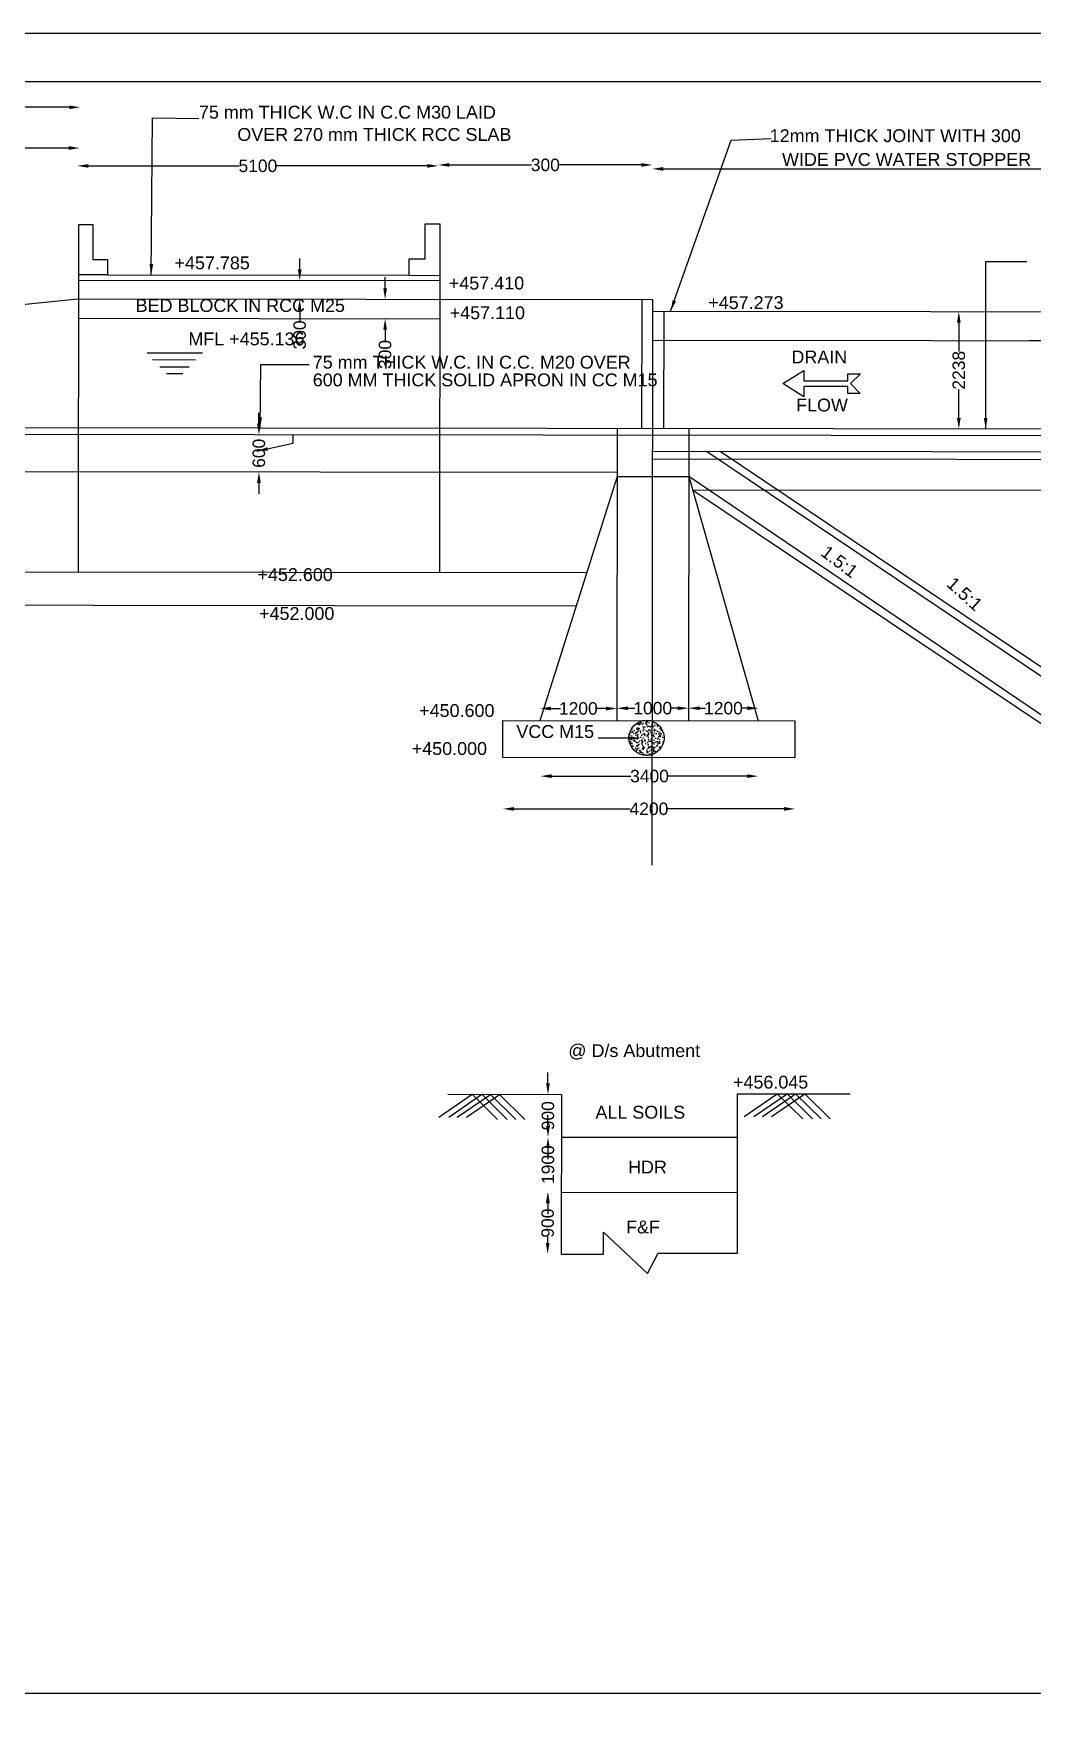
# Model space of a CAD drawing. Header units: millimetres. Extents: x 2131494 to 2227724, y 45602859 to 45663843.
# Drawn here: x 2155381 to 2168997, y 45640999 to 45663843 of the extents above; entities that cross this region are included whole.
import ezdxf

# ---------------------------------------------------------------- set-up
doc = ezdxf.new("R2010")
doc.units = ezdxf.units.MM
doc.header["$MEASUREMENT"] = 0
doc.header["$PDMODE"] = 32
doc.header["$PDSIZE"] = 300
doc.layers.add('DIMENSIONS', color=7, linetype='Continuous')
doc.layers.add('DRAWING', color=2, linetype='Continuous')
doc.styles.get("Standard").update_dxf_attribs({"font": 'arial.ttf', "height": 170})
doc.dimstyles.get("Standard").update_dxf_attribs({"dimtxt": 150, "dimasz": 150, "dimexe": 0.18, "dimexo": 0.0625, "dimgap": 0.09, "dimtad": 0, "dimdec": 0, "dimzin": 0, "dimdsep": 46, "dimtxsty": 'Standard', "dimcen": 0.09, "dimse1": 1, "dimse2": 1, "dimadec": 0, "dimazin": 0, "dimtfac": 1, "dimtdec": 0, "dimtofl": 0, "dimtmove": 0, "dimatfit": 3, "dimfxl": 1, "dimtolj": 1, "dimtzin": 0, "dimarcsym": 0})

# ---------------------------------------------------------------- blocks, each defined once
blk = doc.blocks.new('*D55')
at = {"layer": 'Defpoints', "color": 0, "transparency": 16777216}
for p in [(2158454, 45658377), (2158453, 45657872), (2158453, 45657872)]:
    blk.add_point(p, dxfattribs=at)
at = {"layer": 'DIMENSIONS', "color": 0, "lineweight": -2, "transparency": 16777216}
for p, q in [((2158453, 45658527), (2158453, 45658677)), ((2158453, 45657722), (2158453, 45657572))]:
    blk.add_line(p, q, dxfattribs=at)
at = {"layer": 'DIMENSIONS', "color": 0, "transparency": 16777216}
for points in [[(2158428, 45658527), (2158478, 45658527), (2158453, 45658377)], [(2158428, 45657722), (2158478, 45657722), (2158453, 45657872)]]:
    blk.add_solid(points, dxfattribs=at)
at = {"layer": 'DIMENSIONS', "color": 0, "transparency": 16777216, "insert": (2158453, 45658125), "char_height": 170, "attachment_point": 5, "rotation": 90}
blk.add_mtext('\\A1;600', dxfattribs=at)
blk = doc.blocks.new('*D56')
at = {"layer": 'Defpoints', "color": 0, "transparency": 16777216}
for p in [(2159009, 45660480), (2159009, 45660224), (2159009, 45660224)]:
    blk.add_point(p, dxfattribs=at)
at = {"layer": 'DIMENSIONS', "color": 0, "lineweight": -2, "transparency": 16777216}
for p, q in [((2159009, 45660630), (2159009, 45660780)), ((2159009, 45660074), (2159009, 45659924))]:
    blk.add_line(p, q, dxfattribs=at)
at = {"layer": 'DIMENSIONS', "color": 0, "transparency": 16777216}
for points in [[(2158984, 45660630), (2159034, 45660630), (2159009, 45660480)], [(2158984, 45660074), (2159034, 45660074), (2159009, 45660224)]]:
    blk.add_solid(points, dxfattribs=at)
at = {"layer": 'DIMENSIONS', "color": 0, "transparency": 16777216, "insert": (2159009, 45659737), "char_height": 170, "attachment_point": 5, "rotation": 90}
blk.add_mtext('\\A1;300', dxfattribs=at)
blk = doc.blocks.new('*D57')
at = {"layer": 'Defpoints', "color": 0, "transparency": 16777216}
for p in [(2160173, 45660223), (2160173, 45659959), (2160173, 45659959)]:
    blk.add_point(p, dxfattribs=at)
at = {"layer": 'DIMENSIONS', "color": 0, "lineweight": -2, "transparency": 16777216}
for p, q in [((2160173, 45660373), (2160173, 45660523)), ((2160173, 45659809), (2160173, 45659659))]:
    blk.add_line(p, q, dxfattribs=at)
at = {"layer": 'DIMENSIONS', "color": 0, "transparency": 16777216}
for points in [[(2160148, 45660373), (2160198, 45660373), (2160173, 45660223)], [(2160148, 45659809), (2160198, 45659809), (2160173, 45659959)]]:
    blk.add_solid(points, dxfattribs=at)
at = {"layer": 'DIMENSIONS', "color": 0, "transparency": 16777216, "insert": (2160173, 45659471), "char_height": 170, "attachment_point": 5, "rotation": 90}
blk.add_mtext('\\A1;300', dxfattribs=at)
blk = doc.blocks.new('*D58')
at = {"layer": 'Defpoints', "color": 0, "transparency": 16777216}
for p in [(2167993, 45660056), (2168005, 45660056), (2168003, 45658456)]:
    blk.add_point(p, dxfattribs=at)
at = {"layer": 'DIMENSIONS', "color": 0, "lineweight": -2, "transparency": 16777216}
for p, q in [((2167993, 45659906), (2167993, 45659512)), ((2167993, 45658606), (2167993, 45659000))]:
    blk.add_line(p, q, dxfattribs=at)
at = {"layer": 'DIMENSIONS', "color": 0, "transparency": 16777216}
for points in [[(2167968, 45659906), (2168018, 45659906), (2167993, 45660056)], [(2167968, 45658606), (2168018, 45658606), (2167993, 45658456)]]:
    blk.add_solid(points, dxfattribs=at)
at = {"layer": 'DIMENSIONS', "color": 0, "transparency": 16777216, "insert": (2167993, 45659256), "char_height": 170, "attachment_point": 5, "rotation": 90}
blk.add_mtext('\\A1;2238', dxfattribs=at)
blk = doc.blocks.new('*D59')
at = {"layer": 'Defpoints', "color": 0, "transparency": 16777216}
for p in [(2162283, 45654648), (2162283, 45654483), (2163332, 45654481)]:
    blk.add_point(p, dxfattribs=at)
at = {"layer": 'DIMENSIONS', "color": 0, "lineweight": -2, "transparency": 16777216}
for p, q in [((2162433, 45654648), (2162562, 45654648)), ((2163182, 45654648), (2163053, 45654648))]:
    blk.add_line(p, q, dxfattribs=at)
at = {"layer": 'DIMENSIONS', "color": 0, "transparency": 16777216}
for points in [[(2162433, 45654673), (2162433, 45654623), (2162283, 45654648)], [(2163182, 45654673), (2163182, 45654623), (2163332, 45654648)]]:
    blk.add_solid(points, dxfattribs=at)
at = {"layer": 'DIMENSIONS', "color": 0, "transparency": 16777216, "insert": (2162807, 45654648), "char_height": 170, "attachment_point": 5}
blk.add_mtext('\\A1;1200', dxfattribs=at)
blk = doc.blocks.new('*D60')
at = {"layer": 'Defpoints', "color": 0, "transparency": 16777216}
for p in [(2164310, 45654652), (2163332, 45654481), (2164310, 45654480)]:
    blk.add_point(p, dxfattribs=at)
at = {"layer": 'DIMENSIONS', "color": 0, "lineweight": -2, "transparency": 16777216}
for p, q in [((2163482, 45654652), (2163576, 45654652)), ((2164160, 45654652), (2164067, 45654652))]:
    blk.add_line(p, q, dxfattribs=at)
at = {"layer": 'DIMENSIONS', "color": 0, "transparency": 16777216}
for points in [[(2163482, 45654677), (2163482, 45654627), (2163332, 45654652)], [(2164160, 45654677), (2164160, 45654627), (2164310, 45654652)]]:
    blk.add_solid(points, dxfattribs=at)
at = {"layer": 'DIMENSIONS', "color": 0, "transparency": 16777216, "insert": (2163821, 45654652), "char_height": 170, "attachment_point": 5}
blk.add_mtext('\\A1;1000', dxfattribs=at)
blk = doc.blocks.new('*D61')
at = {"layer": 'Defpoints', "color": 0, "transparency": 16777216}
for p in [(2165260, 45654652), (2164310, 45654480), (2165260, 45654479)]:
    blk.add_point(p, dxfattribs=at)
at = {"layer": 'DIMENSIONS', "color": 0, "lineweight": -2, "transparency": 16777216}
for p, q in [((2164460, 45654652), (2164539, 45654652)), ((2165110, 45654652), (2165031, 45654652))]:
    blk.add_line(p, q, dxfattribs=at)
at = {"layer": 'DIMENSIONS', "color": 0, "transparency": 16777216}
for points in [[(2164460, 45654677), (2164460, 45654627), (2164310, 45654652)], [(2165110, 45654677), (2165110, 45654627), (2165260, 45654652)]]:
    blk.add_solid(points, dxfattribs=at)
at = {"layer": 'DIMENSIONS', "color": 0, "transparency": 16777216, "insert": (2164785, 45654652), "char_height": 170, "attachment_point": 5}
blk.add_mtext('\\A1;1200', dxfattribs=at)
blk = doc.blocks.new('*D62')
at = {"layer": 'Defpoints', "color": 0, "transparency": 16777216}
for p in [(2162293, 45654479), (2165260, 45654479), (2162293, 45653727)]:
    blk.add_point(p, dxfattribs=at)
at = {"layer": 'DIMENSIONS', "color": 0, "lineweight": -2, "transparency": 16777216}
for p, q in [((2162443, 45653727), (2163523, 45653727)), ((2165110, 45653727), (2164030, 45653727))]:
    blk.add_line(p, q, dxfattribs=at)
at = {"layer": 'DIMENSIONS', "color": 0, "transparency": 16777216}
for points in [[(2162443, 45653752), (2162443, 45653702), (2162293, 45653727)], [(2165110, 45653752), (2165110, 45653702), (2165260, 45653727)]]:
    blk.add_solid(points, dxfattribs=at)
at = {"layer": 'DIMENSIONS', "color": 0, "transparency": 16777216, "insert": (2163777, 45653727), "char_height": 170, "attachment_point": 5}
blk.add_mtext('\\A1;3400', dxfattribs=at)
blk = doc.blocks.new('*D63')
at = {"layer": 'Defpoints', "color": 0, "transparency": 16777216}
for p in [(2161779, 45653981), (2165759, 45653976), (2161779, 45653281)]:
    blk.add_point(p, dxfattribs=at)
at = {"layer": 'DIMENSIONS', "color": 0, "lineweight": -2, "transparency": 16777216}
for p, q in [((2161929, 45653281), (2163512, 45653281)), ((2165609, 45653281), (2164026, 45653281))]:
    blk.add_line(p, q, dxfattribs=at)
at = {"layer": 'DIMENSIONS', "color": 0, "transparency": 16777216}
for points in [[(2161929, 45653306), (2161929, 45653256), (2161779, 45653281)], [(2165609, 45653306), (2165609, 45653256), (2165759, 45653281)]]:
    blk.add_solid(points, dxfattribs=at)
at = {"layer": 'DIMENSIONS', "color": 0, "transparency": 16777216, "insert": (2163769, 45653281), "char_height": 170, "attachment_point": 5}
blk.add_mtext('\\A1;4200', dxfattribs=at)
blk = doc.blocks.new('*D84')
at = {"layer": 'Defpoints', "color": 0, "transparency": 16777216}
for p in [(2163816, 45662012), (2163816, 45661999), (2186704, 45661924)]:
    blk.add_point(p, dxfattribs=at)
at = {"layer": 'DIMENSIONS', "color": 0, "lineweight": -2, "transparency": 16777216}
for p, q in [((2163966, 45661999), (2174939, 45661999)), ((2186554, 45661999), (2175581, 45661999))]:
    blk.add_line(p, q, dxfattribs=at)
at = {"layer": 'DIMENSIONS', "color": 0, "transparency": 16777216}
for points in [[(2163966, 45662024), (2163966, 45661974), (2163816, 45661999)], [(2186554, 45662024), (2186554, 45661974), (2186704, 45661999)]]:
    blk.add_solid(points, dxfattribs=at)
at = {"layer": 'DIMENSIONS', "color": 0, "transparency": 16777216, "insert": (2175260, 45661999), "char_height": 170, "attachment_point": 5}
blk.add_mtext('\\A1;22200', dxfattribs=at)
blk = doc.blocks.new('*D85')
at = {"layer": 'Defpoints', "color": 0, "transparency": 16777216}
for p in [(2160898, 45662053), (2160898, 45662040), (2163816, 45661999)]:
    blk.add_point(p, dxfattribs=at)
at = {"layer": 'DIMENSIONS', "color": 0, "lineweight": -2, "transparency": 16777216}
for p, q in [((2161048, 45662053), (2162169, 45662053)), ((2163666, 45662053), (2162545, 45662053))]:
    blk.add_line(p, q, dxfattribs=at)
at = {"layer": 'DIMENSIONS', "color": 0, "transparency": 16777216}
for points in [[(2161048, 45662078), (2161048, 45662028), (2160898, 45662053)], [(2163666, 45662078), (2163666, 45662028), (2163816, 45662053)]]:
    blk.add_solid(points, dxfattribs=at)
at = {"layer": 'DIMENSIONS', "color": 0, "transparency": 16777216, "insert": (2162357, 45662053), "char_height": 170, "attachment_point": 5}
blk.add_mtext('\\A1;300', dxfattribs=at)
blk = doc.blocks.new('*D86')
at = {"layer": 'Defpoints', "color": 0, "transparency": 16777216}
for p in [(2155980, 45662040), (2155980, 45661961), (2160898, 45662040)]:
    blk.add_point(p, dxfattribs=at)
at = {"layer": 'DIMENSIONS', "color": 0, "lineweight": -2, "transparency": 16777216}
for p, q in [((2156130, 45662040), (2158186, 45662040)), ((2160748, 45662040), (2158693, 45662040))]:
    blk.add_line(p, q, dxfattribs=at)
at = {"layer": 'DIMENSIONS', "color": 0, "transparency": 16777216}
for points in [[(2156130, 45662065), (2156130, 45662015), (2155980, 45662040)], [(2160748, 45662065), (2160748, 45662015), (2160898, 45662040)]]:
    blk.add_solid(points, dxfattribs=at)
at = {"layer": 'DIMENSIONS', "color": 0, "transparency": 16777216, "insert": (2158439, 45662040), "char_height": 170, "attachment_point": 5}
blk.add_mtext('\\A1;5100', dxfattribs=at)
blk = doc.blocks.new('*D87')
at = {"layer": 'Defpoints', "color": 0, "transparency": 16777216}
for p in [(2151664, 45662325), (2151664, 45662283), (2156012, 45662292)]:
    blk.add_point(p, dxfattribs=at)
at = {"layer": 'DIMENSIONS', "color": 0, "lineweight": -2, "transparency": 16777216}
for p, q in [((2151814, 45662283), (2153581, 45662283)), ((2155862, 45662283), (2154095, 45662283))]:
    blk.add_line(p, q, dxfattribs=at)
at = {"layer": 'DIMENSIONS', "color": 0, "transparency": 16777216}
for points in [[(2151814, 45662308), (2151814, 45662258), (2151664, 45662283)], [(2155862, 45662308), (2155862, 45662258), (2156012, 45662283)]]:
    blk.add_solid(points, dxfattribs=at)
at = {"layer": 'DIMENSIONS', "color": 0, "transparency": 16777216, "insert": (2153838, 45662283), "char_height": 170, "attachment_point": 5}
blk.add_mtext('\\A1;4500', dxfattribs=at)
blk = doc.blocks.new('*D88')
at = {"layer": 'Defpoints', "color": 0, "transparency": 16777216}
for p in [(2146610, 45662840), (2156018, 45662855), (2156018, 45662838)]:
    blk.add_point(p, dxfattribs=at)
at = {"layer": 'DIMENSIONS', "color": 0, "lineweight": -2, "transparency": 16777216}
for p, q in [((2146760, 45662838), (2151002, 45662838)), ((2155868, 45662838), (2151625, 45662838))]:
    blk.add_line(p, q, dxfattribs=at)
at = {"layer": 'DIMENSIONS', "color": 0, "transparency": 16777216}
for points in [[(2146760, 45662863), (2146760, 45662813), (2146610, 45662838)], [(2155868, 45662863), (2155868, 45662813), (2156018, 45662838)]]:
    blk.add_solid(points, dxfattribs=at)
at = {"layer": 'DIMENSIONS', "color": 0, "transparency": 16777216, "insert": (2151314, 45662838), "char_height": 170, "attachment_point": 5}
blk.add_mtext('\\A1;10500', dxfattribs=at)
blk = doc.blocks.new('*D92')
at = {"layer": 'Defpoints', "color": 0, "transparency": 16777216}
for p in [(2162574, 45648059), (2162389, 45647217), (2162573, 45647217)]:
    blk.add_point(p, dxfattribs=at)
at = {"layer": 'DIMENSIONS', "color": 0, "lineweight": -2, "transparency": 16777216}
for p, q in [((2162389, 45647909), (2162389, 45647826)), ((2162389, 45647367), (2162389, 45647450))]:
    blk.add_line(p, q, dxfattribs=at)
at = {"layer": 'DIMENSIONS', "color": 0, "transparency": 16777216}
for points in [[(2162364, 45647909), (2162414, 45647909), (2162389, 45648059)], [(2162364, 45647367), (2162414, 45647367), (2162389, 45647217)]]:
    blk.add_solid(points, dxfattribs=at)
at = {"layer": 'DIMENSIONS', "color": 0, "transparency": 16777216, "insert": (2162389, 45647638), "char_height": 170, "attachment_point": 5, "rotation": 90}
blk.add_mtext('\\A1;900', dxfattribs=at)
blk = doc.blocks.new('*D93')
at = {"layer": 'Defpoints', "color": 0, "transparency": 16777216}
for p in [(2162575, 45648810), (2162393, 45648059), (2162574, 45648059)]:
    blk.add_point(p, dxfattribs=at)
at = {"layer": 'DIMENSIONS', "color": 0, "lineweight": -2, "transparency": 16777216}
for p, q in [((2162393, 45648960), (2162393, 45649110)), ((2162393, 45647909), (2162393, 45647759))]:
    blk.add_line(p, q, dxfattribs=at)
at = {"layer": 'DIMENSIONS', "color": 0, "transparency": 16777216}
for points in [[(2162368, 45648960), (2162418, 45648960), (2162393, 45648810)], [(2162368, 45647909), (2162418, 45647909), (2162393, 45648059)]]:
    blk.add_solid(points, dxfattribs=at)
at = {"layer": 'DIMENSIONS', "color": 0, "transparency": 16777216, "insert": (2162393, 45648435), "char_height": 170, "attachment_point": 5, "rotation": 90}
blk.add_mtext('\\A1;1900', dxfattribs=at)
blk = doc.blocks.new('*D94')
at = {"layer": 'Defpoints', "color": 0, "transparency": 16777216}
for p in [(2162575, 45649391), (2162393, 45648810), (2162575, 45648810)]:
    blk.add_point(p, dxfattribs=at)
at = {"layer": 'DIMENSIONS', "color": 0, "lineweight": -2, "transparency": 16777216}
for p, q in [((2162393, 45649541), (2162393, 45649691)), ((2162393, 45648660), (2162393, 45648510))]:
    blk.add_line(p, q, dxfattribs=at)
at = {"layer": 'DIMENSIONS', "color": 0, "transparency": 16777216}
for points in [[(2162368, 45649541), (2162418, 45649541), (2162393, 45649391)], [(2162368, 45648660), (2162418, 45648660), (2162393, 45648810)]]:
    blk.add_solid(points, dxfattribs=at)
at = {"layer": 'DIMENSIONS', "color": 0, "transparency": 16777216, "insert": (2162393, 45649101), "char_height": 170, "attachment_point": 5, "rotation": 90}
blk.add_mtext('\\A1;900', dxfattribs=at)

msp = doc.modelspace()

# ---------------------------------------------------------------- hatches: boundary and pattern name
at = {"layer": 'DIMENSIONS'}
h = msp.add_hatch(dxfattribs=at)
h.set_pattern_fill('AR-CONC', color=0, scale=15)
h.set_pattern_definition([(50, (0, 0), (107.58902739, -9.41282025), [11.25, -123.75]), (355, (0, 0), (-20.81270004, 112.82882006), [9, -99]), (100.45144446, (8.97, -0.78), (86.776327, 103.41599865), [9.5610288, -105.1713168]), (46.1842, (0, 30), (160.0861996, -24.8278921), [16.875, -185.625]), (96.6356355, (13.34, 27.93), (140.19929185, 146.1177901), [14.3415513, -157.757064]), (351.184164, (0, 30), (140.19929176, 146.11779004), [13.5, -148.50000015]), (21, (15, 22.5), (89.53605782, -60.3928336), [11.25, -123.75]), (326, (15, 22.5), (36.4972998, 108.77250676), [9, -99]), (71.45144474, (22.46, 17.47), (126.0333565, 48.37967292), [9.5610285, -105.1713168]), (37.5, (0, 0), (1.823978298, 49.934078075), [0, -97.8, 0, -100.5, 0, -99.375]), (7.5, (0, 0), (39.460430616, 59.16175678), [0, -57.3, 0, -95.55, 0, -37.875]), (327.5, (-33.45, 0), (80.073365426, -3.38323076), [0, -37.5, 0, -117, 0, -155.25]), (317.5, (-48.45, 0), (87.4779254, 15.01574735), [0, -48.75, 0, -77.7, 0, -110.25])])
h.paths.add_polyline_path([(2163974.9, 45654248.7, 0.3243406), (2163810.3, 45654475.9), (2163809.7, 45654021.5, 0.3249854)])
h.paths.add_polyline_path([(2163810.3, 45654475.9, 0.0185829), (2163793.2, 45654480.8), (2163679.2, 45654480.9, 0.3456558), (2163497, 45654248.7, 0.5094506), (2163809.7, 45654021.5)])

# ---------------------------------------------------------------- linework, layer by layer
msp.add_lwpolyline([(2227717.2, 45663843), (2131494.1, 45663843), (2131494.1, 45603116.5), (2227717.2, 45603116.5)], close=True, dxfattribs=at)
at = {"layer": 'DIMENSIONS', "color": 0}
for points in [[(2155994.6, 45656508.5), (2156000.1, 45661240.4), (2156190, 45661240.2), (2156189.4, 45660765.5), (2156390, 45660765.2), (2156389.8, 45660554.1), (2155999.3, 45660554.5)], [(2156389.8, 45660554.1), (2160502.2, 45660549.3), (2160502.4, 45660775.3), (2160718.9, 45660775), (2160719.4, 45661251.8), (2160920, 45661251.5), (2160914.5, 45656502.7)], [(2160502.2, 45660549.3), (2160919.2, 45660548.8)], [(2146605.1, 45659794.1), (2151649, 45659788.2), (2155983.2, 45660227.6), (2163817, 45660218.5), (2163816.8, 45660061), (2186558.3, 45660034.5), (2186558.5, 45660257), (2191433.8, 45660251.3), (2197690.5, 45660382.1)], [(2155999.2, 45660483.4), (2160919.1, 45660477.7)], [(2163671.5, 45660218.7), (2163669.5, 45658460.9)], [(2163816.8, 45660061), (2163808, 45652513.5)], [(2163816.3, 45659666.2), (2186711.7, 45659639.5), (2186712.4, 45660256.8)], [(2163971.6, 45660060.8), (2163969.7, 45658460.5)], [(2155998.6, 45659963.6), (2160918.5, 45659957.8)], [(2197688.2, 45658421.2), (2138827.6, 45658489.9), (2140786.9, 45659800.9), (2146605.1, 45659794.1), (2146601.3, 45656519.4)], [(2168952.6, 45659660.3), (2169707.5, 45659659.4)], [(2156930.9, 45659494.6), (2157685.8, 45659493.7)], [(2157004.7, 45659400.8), (2157589.4, 45659400.1)], [(2157103.6, 45659301.8), (2157500.6, 45659301.4)], [(2157193.4, 45659210.6), (2157418.3, 45659210.3)], [(2165881.5, 45659250.5), (2165881.5, 45659114.2), (2166479.1, 45659114.2), (2166479.1, 45659205.5), (2166653.5, 45659205.5), (2166518.5, 45659077.6), (2166650.4, 45658938.4), (2166481.9, 45658938.4), (2166481.9, 45659034.1), (2165878.7, 45659034.1), (2165878.7, 45658895.5), (2165594.3, 45659075), (2165881.5, 45659250.5)], [(2163337, 45658461.3), (2163332.4, 45654481.3)], [(2164314.6, 45658460.1), (2164309.9, 45654480.1)], [(2197688.1, 45658331), (2146603.5, 45658390.6)], [(2163814.4, 45658049.7), (2196973.5, 45658011), (2197373, 45656499)], [(2163814.5, 45658152.7), (2186709.9, 45658126)], [(2164551.7, 45658151.8), (2170022.3, 45654478.7)], [(2170205.7, 45654478.5), (2164741.8, 45658151.6)], [(2146602.1, 45657253.5), (2146841.8, 45657253.2), (2147132.4, 45657885.5), (2163336.3, 45657866.6)], [(2163336.3, 45657809.1), (2162282.5, 45654482.5)], [(2163336.3, 45657809.1), (2164313.8, 45657807.9), (2165260.2, 45654479)], [(2186199.7, 45657770.9), (2181252.2, 45654465.6), (2169234.7, 45654479.6), (2164313.8, 45657807.9)], [(2164364.8, 45657628.4), (2169223.5, 45654370.4), (2181283.3, 45654356.3), (2186155.2, 45657616.8)], [(2164364.8, 45657628.4), (2186155.2, 45657616.8)], [(2162777.2, 45656044.2), (2146313.5, 45656063.4), (2146314.1, 45656519.8), (2162921.7, 45656500.4)], [(2160906.6, 45649080.8), (2161357.9, 45649392.7), (2161704.8, 45649049.1)], [(2161028.8, 45649393.1), (2162575.4, 45649391.3), (2162572.8, 45647216.6), (2163150.1, 45647216), (2163150.4, 45647513.7), (2163748.7, 45646953.1), (2163895.2, 45647229.3), (2164974.9, 45647228), (2164977.4, 45649401.4), (2166511, 45649399.6)], [(2161040.7, 45649080.6), (2161492, 45649392.6), (2161838.8, 45649048.9)], [(2161156.9, 45649080.5), (2161608.1, 45649392.4), (2161955, 45649048.8)], [(2161280.7, 45649080.3), (2161732, 45649392.3), (2162078.8, 45649048.6)], [(2165066.8, 45649088.8), (2165518.1, 45649400.8), (2165865, 45649057.1)], [(2165200.9, 45649088.7), (2165652.2, 45649400.6), (2165999, 45649057)], [(2165317.1, 45649088.5), (2165768.3, 45649400.5), (2166115.2, 45649056.8)], [(2165440.9, 45649088.4), (2165892.2, 45649400.3), (2166239, 45649056.7)], [(2162574.7, 45648810.1), (2164976.7, 45648807.3)], [(2162573.8, 45648059.3), (2164975.9, 45648056.5)]]:
    msp.add_lwpolyline(points, dxfattribs=at)
msp.add_lwpolyline([(2161779.9, 45654483.1), (2165759.2, 45654478.5), (2165758.6, 45653976.4), (2161779.3, 45653981)], close=True, dxfattribs=at)
msp.add_circle((2163735.9, 45654248.7), 239, dxfattribs=at)
at = {"layer": 'DRAWING', "color": 0}
msp.add_lwpolyline([(2210813.5, 45641230.7), (2132170.5, 45641230.7), (2132170.5, 45663189.2), (2210813.5, 45663189.2)], close=True, dxfattribs=at)

# ---------------------------------------------------------------- texts
at = {"layer": 'DIMENSIONS', "color": 0}
for s, p in [('75 mm THICK W.C IN C.C M30 LAID', (2157635.5, 45662684.3)), ('OVER 270 mm THICK RCC SLAB', (2158158.6, 45662380.9)), ('12mm THICK JOINT WITH 300 ', (2165415.3, 45662363.7)), ('WIDE PVC WATER STOPPER', (2165583.5, 45662040.3)), ('+457.785', (2157302.8, 45660631.2)), ('+457.410', (2161042.2, 45660356.2)), ('BED BLOCK IN RCC M25', (2156773.1, 45660050.9)), ('+457.110', (2161053.6, 45659952.2)), ('+457.273', (2164577.8, 45660090.2)), ('MFL +455.136', (2157491.7, 45659595.5)), ('75 mm THICK W.C. IN C.C. M20 OVER', (2159186.9, 45659278.3)), ('DRAIN', (2165711.2, 45659349.5)), ('600 MM THICK SOLID APRON IN CC M15 ', (2159186.9, 45659037.3)), ('FLOW', (2165774.9, 45658694.7)), ('+452.600', (2158433.8, 45656384.8)), ('+452.000', (2158455.3, 45655855.2)), ('+450.600', (2160637.5, 45654532.9)), ('VCC M15', (2161961.7, 45654247.1)), ('+450.000', (2160536.3, 45654015.3)), ('@ D/s Abutment', (2162670.2, 45649900.4)), ('+456.045', (2164914.4, 45649471.1)), ('ALL SOILS', (2163039.9, 45649061.1)), ('HDR', (2163484.7, 45648314.2)), ('F&F', (2163457.5, 45647498.3))]:
    msp.add_text(s, height=175, dxfattribs=at).set_placement(p)
for rotation, p in [(323.03835, (2166097.6, 45656743.2)), (318.01159, (2167812.7, 45656326))]:
    msp.add_text('1.5:1', height=175, rotation=rotation, dxfattribs=at).set_placement(p)

# ---------------------------------------------------------------- dimensions: what is measured, and where the dimension line sits
for base, p1, p2, text, picture, middle in [((2156017.7, 45662837.9), (2146609.8, 45662839.6), (2156017.7, 45662854.5), '10500', '*D88', (2151313.8, 45662837.9)), ((2151664, 45662282.9), (2156012, 45662292.5), (2151664, 45662324.6), '4500', '*D87', (2153838, 45662282.9)), ((2155980.3, 45662040), (2160898.3, 45662040), (2155980.3, 45661960.9), '5100', '*D86', (2158439.3, 45662040)), ((2160898.3, 45662053.2), (2163815.6, 45661998.8), (2160898.3, 45662040), '300', '*D85', (2162357, 45662053.2)), ((2163815.6, 45661998.8), (2186704.5, 45661923.9), (2163815.6, 45662011.9), '22200', '*D84', (2175260, 45661998.8)), ((2162282.5, 45654647.8), (2163332.4, 45654481.3), (2162282.5, 45654482.5), '1200', '*D59', (2162807.5, 45654647.8)), ((2164309.9, 45654651.8), (2163332.4, 45654481.3), (2164309.9, 45654480.1), '1000', '*D60', (2163821.2, 45654651.8)), ((2165260.2, 45654651.8), (2164309.9, 45654480.1), (2165260.2, 45654479), '1200', '*D61', (2164785.1, 45654651.8)), ((2162293.5, 45653726.6), (2165260.2, 45654479), (2162293.5, 45654479), '3400', '*D62', (2163776.8, 45653726.6)), ((2161779.3, 45653281), (2165758.6, 45653976.4), (2161779.3, 45653981), '4200', '*D63', (2163768.9, 45653281))]:
    dim = msp.add_linear_dim(base=base, p1=p1, p2=p2, text=text, dimstyle='Standard', override={"dimtxt": 175}, dxfattribs=at)
    dim.commit()
    dim.dimension.update_dxf_attribs({"geometry": picture, "text_midpoint": middle})
for base, p1, p2, text, picture, middle in [((2159008.8, 45660224.1), (2159009.1, 45660479.9), (2159008.8, 45660224.1), '300', '*D56', (2159008.8, 45659736.6)), ((2160172.9, 45659958.7), (2160173.3, 45660222.8), (2160172.9, 45659958.7), '300', '*D57', (2160172.9, 45659471.2)), ((2167993.2, 45660056.1), (2168003.4, 45658455.8), (2168005.3, 45660056.1), '2238', '*D58', (2167993.2, 45659256)), ((2158453.4, 45657872.3), (2158454, 45658376.8), (2158453.4, 45657872.3), '600', '*D55', (2158453.4, 45658124.5)), ((2162393.2, 45648810.1), (2162575.4, 45649391.3), (2162574.7, 45648810.1), '900', '*D94', (2162393.2, 45649100.7)), ((2162393.2, 45648059.3), (2162574.7, 45648810.1), (2162573.8, 45648059.3), '1900', '*D93', (2162393.2, 45648434.7)), ((2162389.1, 45647216.6), (2162573.8, 45648059.3), (2162572.8, 45647216.6), '900', '*D92', (2162389.1, 45647638))]:
    dim = msp.add_linear_dim(base=base, p1=p1, p2=p2, angle=90, text=text, dimstyle='Standard', override={"dimtxt": 175}, dxfattribs=at)
    dim.commit()
    dim.dimension.update_dxf_attribs({"geometry": picture, "text_midpoint": middle})

# ---------------------------------------------------------------- leaders
for points in [[(2156985.4, 45660553.4), (2157004.4, 45662694.7), (2157635.5, 45662684.3)], [(2164065, 45660060.7), (2164887.9, 45662391.3), (2165433.6, 45662412.6)], [(2168359.2, 45658454.3), (2168359.2, 45660739.6), (2168919.4, 45660739.6)], [(2158468.4, 45658466.9), (2158481.5, 45659334.6), (2159138.4, 45659334.6)], [(2158424.7, 45658152.5), (2158919, 45658263.2), (2158919.1, 45658376.2)], [(2163634.2, 45654244), (2163075.9, 45654244)]]:
    msp.add_leader(points, dimstyle='Standard', override={"dimtxt": 175}, dxfattribs=at)

doc.saveas('drawing.dxf')
